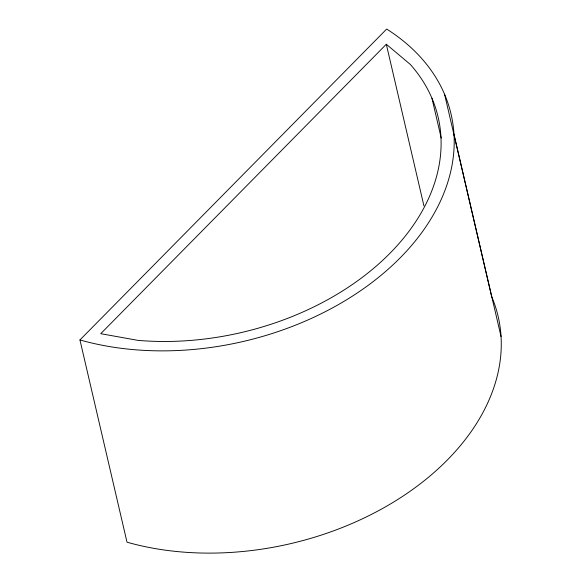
<?xml version="1.0" encoding="UTF-8"?>
<svg xmlns="http://www.w3.org/2000/svg" width="581" height="581" viewBox="0 0 581 581"><rect width="100%" height="100%" fill="white"/><g stroke="black" fill="none" stroke-linecap="round" stroke-linejoin="round"><path stroke-width="0.87" d="M79.946 339.943L386.685 29.05A253.636 174.271 -13.1 0 1 400.324 257.695A253.636 174.271 -13.1 0 1 79.946 339.943L127.007 542.189A253.636 174.271 -13.1 0 0 405.516 494.424A253.636 174.271 -13.1 0 0 491.628 296.499L444.559 94.253M386.314 44.25L100.738 333.69L138.024 340.379A240.352 165.142 -13.1 0 0 390.047 253.185A240.352 165.142 -13.1 0 0 410.302 64.418L386.314 44.25L423.927 205.87M453.993 134.342L501.054 336.588M431.966 98.312L441.211 138.053"/></g></svg>
